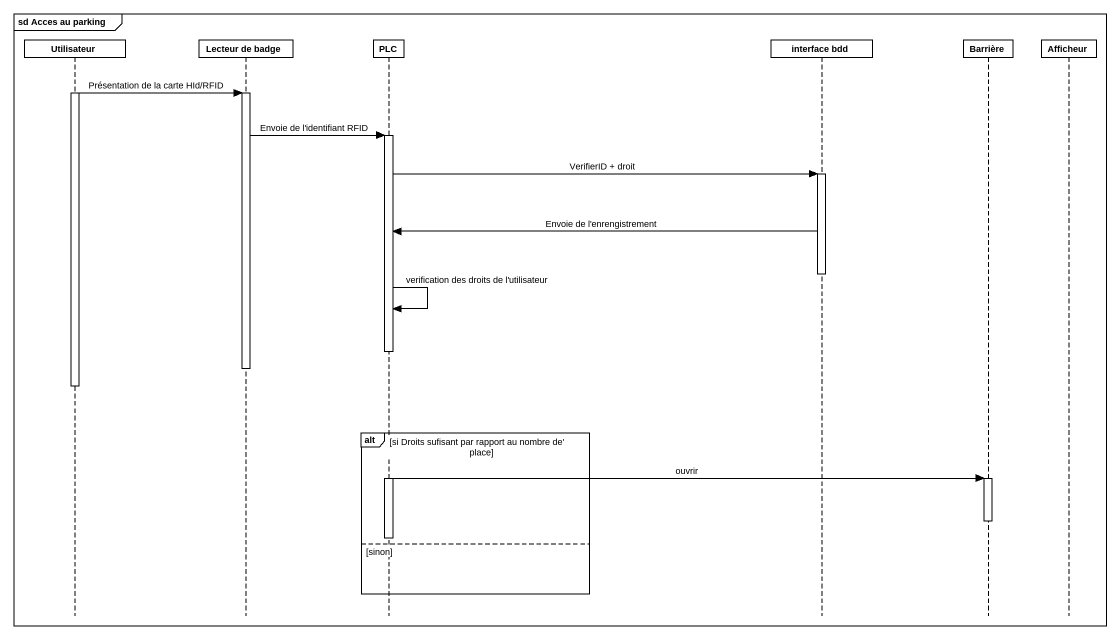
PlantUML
@startuml
mainframe sd Acces au parking
hide footbox
participant Utilisateur
participant "Lecteur de badge" as Lecteur_de_badge
participant PLC
participant "interface bdd" as interface_bdd
participant Barrière
participant Afficheur

activate Utilisateur
Utilisateur -> Lecteur_de_badge : Présentation de la carte HId/RFID
activate Lecteur_de_badge
Lecteur_de_badge -> PLC : Envoie de l'identifiant RFID
activate PLC
PLC -> interface_bdd : VerifierID + droit
activate interface_bdd
interface_bdd -> PLC : Envoie de l'enrengistrement
deactivate interface_bdd
PLC -> PLC : verification des droits de l'utilisateur
deactivate Lecteur_de_badge
deactivate Utilisateur
alt si Droits sufisant par rapport au nombre de' place
  PLC -> Barrière : ouvrir
  activate Barrière
  deactivate Barrière
  deactivate PLC
else sinon
end
@enduml
